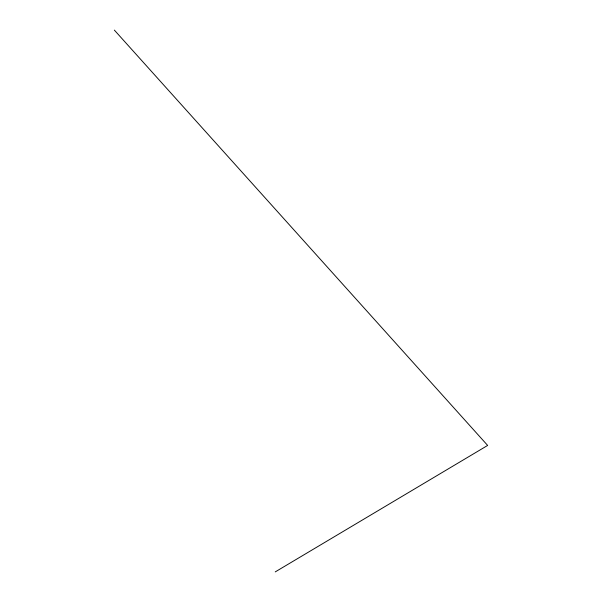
<?xml version="1.0" encoding="UTF-8"?>
<svg xmlns="http://www.w3.org/2000/svg" width="602" height="602" viewBox="0 0 602 602"><rect width="100%" height="100%" fill="white"/><g stroke="black" fill="none" stroke-linecap="round" stroke-linejoin="round"><path stroke-width="0.9" d="M275.242 571.9L487.65 445.435L114.35 30.1"/></g></svg>
